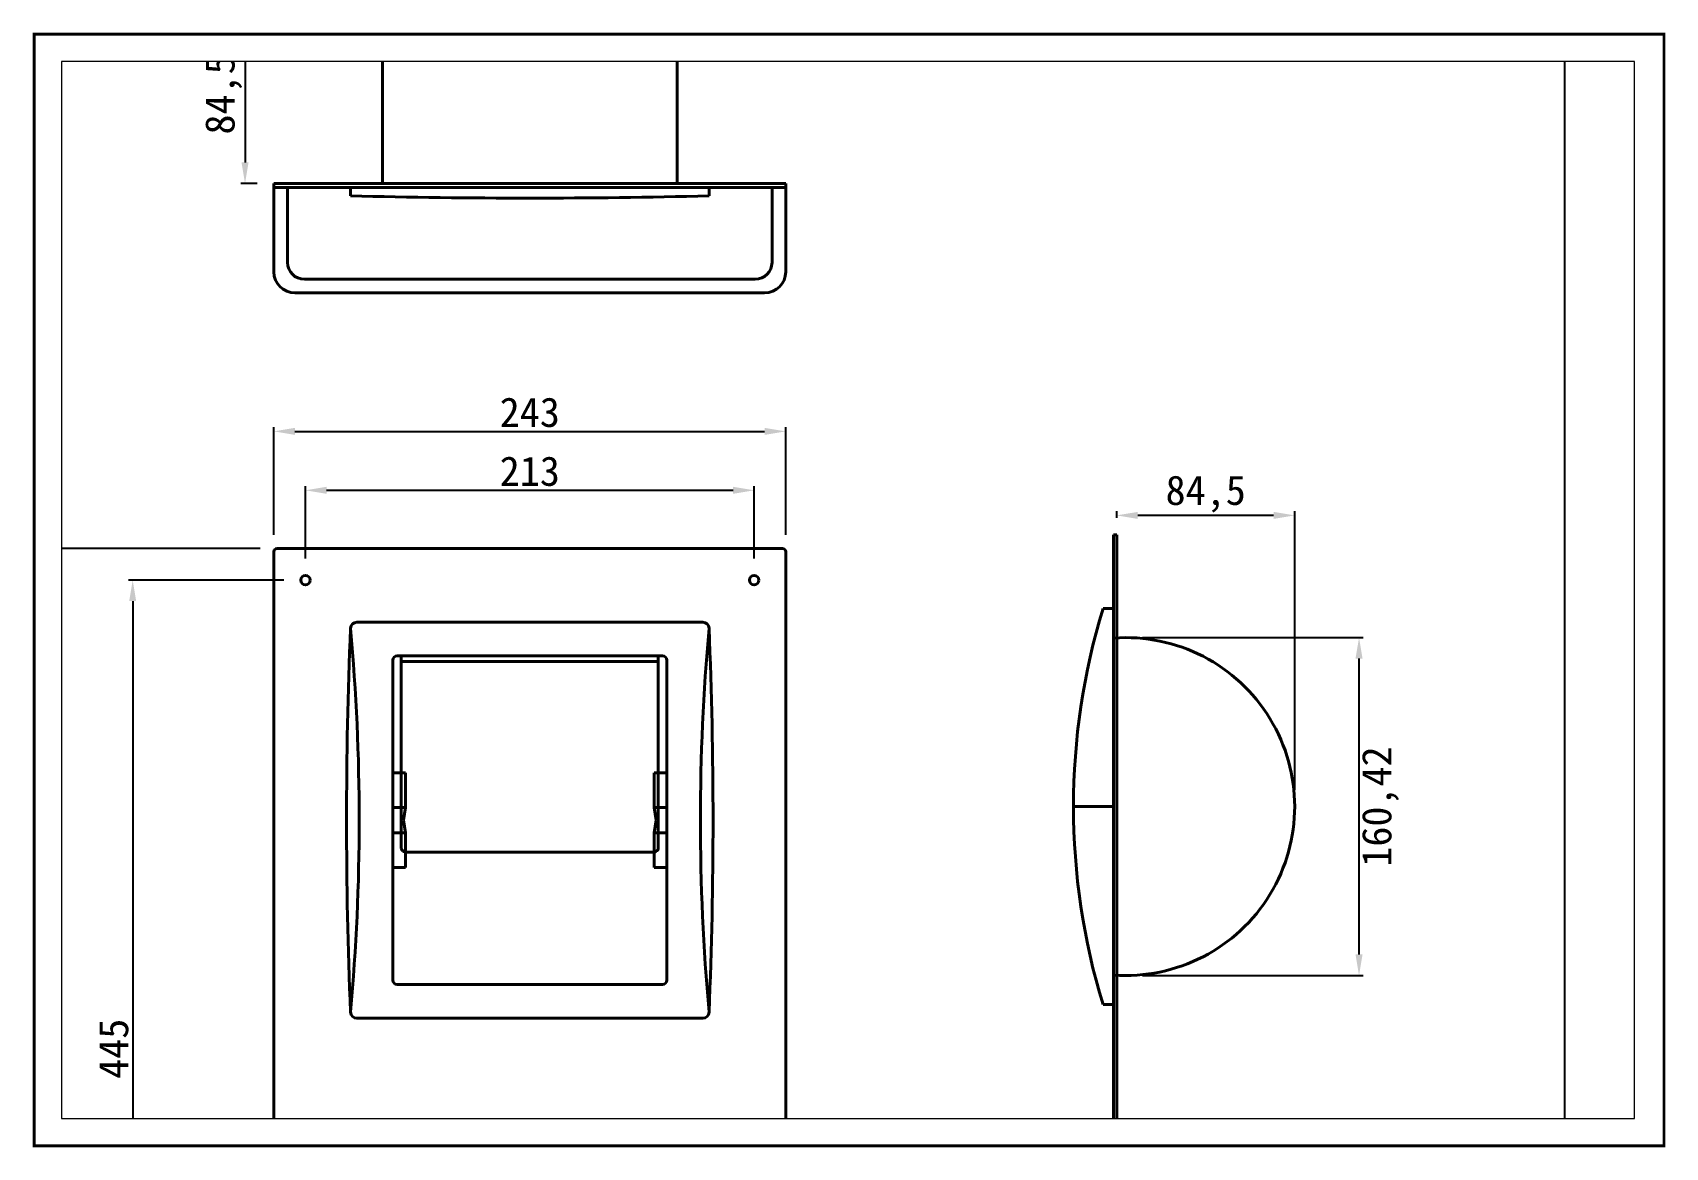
# Paper-space layout 'Layout3' of a CAD drawing. Header units: millimetres. Extents: x 1 to 286, y 4 to 198.
# The model-space entities are those that its viewports show. They can reach past a viewport. Long polylines and large blocks are cut down to what shows.
import ezdxf

# ---------------------------------------------------------------- set-up
doc = ezdxf.new("R2010")
doc.units = ezdxf.units.MM
doc.dimstyles.new('도면치수', dxfattribs={"dimtxt": 10, "dimasz": 10, "dimexe": 10, "dimexo": 10, "dimgap": 10, "dimtad": 2, "dimtxsty": 'Standard', "dimcen": 10, "dimadec": 0, "dimazin": 0, "dimtfac": 1, "dimtmove": 0, "dimatfit": 3, "dimfxl": 1, "dimarcsym": 0})

# ---------------------------------------------------------------- blocks, each defined once
blk = doc.blocks.new('*D2')
at = {"color": 0, "lineweight": -2, "transparency": 16777216}
for p, q in [((512.89, 651.14), (406.96, 651.14)), ((408.96, 641.14), (408.96, 126.14)), ((516.39, 116.14), (406.96, 116.14))]:
    blk.add_line(p, q, dxfattribs=at)
at = {"color": 0, "transparency": 16777216}
for points in [[(407.29, 641.14), (410.62, 641.14), (408.96, 651.14)], [(407.29, 126.14), (410.62, 126.14), (408.96, 116.14)]]:
    blk.add_solid(points, dxfattribs=at)
at = {"layer": 'Defpoints', "color": 0, "transparency": 16777216}
for p in [(520.89, 651.14), (408.96, 116.14), (524.39, 116.14)]:
    blk.add_point(p, dxfattribs=at)
at = {"color": 7, "transparency": 16777216, "insert": (399.96, 383.64), "char_height": 14, "attachment_point": 5, "rotation": 90}
blk.add_mtext('535', dxfattribs=at)
blk = doc.blocks.new('*D3')
at = {"color": 0, "lineweight": -2, "transparency": 16777216}
for p, q in [((524.14, 636.14), (450.36, 636.14)), ((452.36, 626.14), (452.36, 201.14)), ((524.14, 191.14), (450.36, 191.14))]:
    blk.add_line(p, q, dxfattribs=at)
at = {"color": 0, "transparency": 16777216}
for points in [[(450.69, 626.14), (454.02, 626.14), (452.36, 636.14)], [(450.69, 201.14), (454.02, 201.14), (452.36, 191.14)]]:
    blk.add_solid(points, dxfattribs=at)
at = {"layer": 'Defpoints', "color": 0, "transparency": 16777216}
for p in [(532.14, 636.14), (452.36, 191.14), (532.14, 191.14)]:
    blk.add_point(p, dxfattribs=at)
at = {"color": 7, "transparency": 16777216, "insert": (443.36, 413.64), "char_height": 14, "attachment_point": 5, "rotation": 90}
blk.add_mtext('445', dxfattribs=at)
blk = doc.blocks.new('*D4')
at = {"color": 0, "lineweight": -2, "transparency": 16777216}
for p, q in [((519.39, 657.64), (519.39, 708.74)), ((529.39, 706.74), (752.39, 706.74)), ((762.39, 657.64), (762.39, 708.74))]:
    blk.add_line(p, q, dxfattribs=at)
at = {"color": 0, "transparency": 16777216}
for points in [[(529.39, 708.41), (529.39, 705.08), (519.39, 706.74)], [(752.39, 708.41), (752.39, 705.08), (762.39, 706.74)]]:
    blk.add_solid(points, dxfattribs=at)
at = {"layer": 'Defpoints', "color": 0, "transparency": 16777216}
for p in [(762.39, 706.74), (519.39, 649.64), (762.39, 649.64)]:
    blk.add_point(p, dxfattribs=at)
at = {"color": 7, "transparency": 16777216, "insert": (640.89, 715.74), "char_height": 14, "attachment_point": 5}
blk.add_mtext('243', dxfattribs=at)
blk = doc.blocks.new('*D5')
at = {"color": 0, "lineweight": -2, "transparency": 16777216}
for p, q in [((534.39, 646.39), (534.39, 680.76)), ((544.39, 678.76), (737.39, 678.76)), ((747.39, 646.39), (747.39, 680.76))]:
    blk.add_line(p, q, dxfattribs=at)
at = {"color": 0, "transparency": 16777216}
for points in [[(544.39, 680.43), (544.39, 677.1), (534.39, 678.76)], [(737.39, 680.43), (737.39, 677.1), (747.39, 678.76)]]:
    blk.add_solid(points, dxfattribs=at)
at = {"layer": 'Defpoints', "color": 0, "transparency": 16777216}
for p in [(747.39, 678.76), (534.39, 638.39), (747.39, 638.39)]:
    blk.add_point(p, dxfattribs=at)
at = {"color": 7, "transparency": 16777216, "insert": (640.89, 687.76), "char_height": 14, "attachment_point": 5}
blk.add_mtext('213', dxfattribs=at)
blk = doc.blocks.new('*D7')
at = {"color": 0, "lineweight": -2, "transparency": 16777216}
for p, q in [((562.89, 908.96), (503.69, 908.96)), ((505.69, 898.96), (505.69, 834.46)), ((511.39, 824.46), (503.69, 824.46))]:
    blk.add_line(p, q, dxfattribs=at)
at = {"color": 0, "transparency": 16777216}
for points in [[(504.03, 898.96), (507.36, 898.96), (505.69, 908.96)], [(504.03, 834.46), (507.36, 834.46), (505.69, 824.46)]]:
    blk.add_solid(points, dxfattribs=at)
at = {"layer": 'Defpoints', "color": 0, "transparency": 16777216}
for p in [(570.89, 908.96), (505.69, 824.46), (519.39, 824.46)]:
    blk.add_point(p, dxfattribs=at)
at = {"color": 7, "transparency": 16777216, "insert": (495.53, 866.71), "char_height": 14, "attachment_point": 5, "rotation": 90}
blk.add_mtext('84,5', dxfattribs=at)
blk = doc.blocks.new('*D9')
at = {"color": 0, "lineweight": -2, "transparency": 16777216}
for p, q in [((919.54, 665.64), (919.54, 668.85)), ((994.04, 666.85), (929.54, 666.85)), ((1004.04, 536.64), (1004.04, 668.85))]:
    blk.add_line(p, q, dxfattribs=at)
at = {"color": 0, "transparency": 16777216}
for points in [[(929.54, 668.51), (929.54, 665.18), (919.54, 666.85)], [(994.04, 668.51), (994.04, 665.18), (1004.04, 666.85)]]:
    blk.add_solid(points, dxfattribs=at)
at = {"layer": 'Defpoints', "color": 0, "transparency": 16777216}
for p in [(919.54, 666.85), (919.54, 657.64), (1004.04, 528.64)]:
    blk.add_point(p, dxfattribs=at)
at = {"color": 7, "transparency": 16777216, "insert": (961.79, 677.01), "char_height": 14, "attachment_point": 5}
blk.add_mtext('84,5', dxfattribs=at)
blk = doc.blocks.new('*D10')
at = {"color": 0, "lineweight": -2, "transparency": 16777216}
for p, q in [((931.83, 608.85), (1036.6, 608.85)), ((1034.6, 458.43), (1034.6, 598.85)), ((931.83, 448.43), (1036.6, 448.43))]:
    blk.add_line(p, q, dxfattribs=at)
at = {"color": 0, "transparency": 16777216}
for points in [[(1032.93, 598.85), (1036.26, 598.85), (1034.6, 608.85)], [(1032.93, 458.43), (1036.26, 458.43), (1034.6, 448.43)]]:
    blk.add_solid(points, dxfattribs=at)
at = {"layer": 'Defpoints', "color": 0, "transparency": 16777216}
for p in [(923.83, 608.85), (1034.6, 608.85), (923.83, 448.43)]:
    blk.add_point(p, dxfattribs=at)
at = {"color": 7, "transparency": 16777216, "insert": (1044.76, 528.64), "char_height": 14, "attachment_point": 5, "rotation": 90}
blk.add_mtext('160,42', dxfattribs=at)

msp = doc.modelspace()

# ---------------------------------------------------------------- linework, layer by layer
at = {"color": 3, "lineweight": 40}
for p, q in [((570.888, 824.464), (570.888, 908.964)), ((710.888, 824.464), (710.888, 908.964)), ((570.888, 851.817), (570.888, 824.464)), ((710.888, 851.817), (710.888, 824.464)), ((555.768, 822.464), (726.009, 822.464)), ((555.768, 822.464), (555.768, 818.569)), ((726.009, 822.464), (726.009, 818.569)), ((913.039, 622.638), (918.039, 622.638)), ((918.039, 622.638), (918.039, 434.638)), ((558.765, 616.138), (723.011, 616.138)), ((575.888, 598.138), (575.888, 446.138)), ((577.888, 600.138), (703.888, 600.138)), ((705.888, 598.138), (705.888, 446.138)), ((575.888, 544.638), (581.888, 544.638)), ((581.888, 544.638), (581.888, 528.138)), ((699.888, 544.638), (699.888, 528.138)), ((699.888, 544.638), (705.888, 544.638)), ((575.888, 528.138), (581.888, 528.138)), ((581.888, 528.138), (580.888, 522.138)), ((699.888, 528.138), (705.888, 528.138)), ((699.888, 528.138), (700.888, 522.138)), ((899.039, 528.638), (918.039, 528.638)), ((580.888, 522.138), (581.888, 516.138)), ((700.888, 522.138), (699.888, 516.138)), ((575.888, 516.138), (581.888, 516.138)), ((581.888, 516.138), (581.888, 499.638)), ((699.888, 516.138), (699.888, 499.638)), ((699.888, 516.138), (705.888, 516.138)), ((575.888, 499.638), (581.888, 499.638)), ((699.888, 499.638), (705.888, 499.638)), ((703.888, 444.138), (577.888, 444.138)), ((913.039, 434.638), (918.039, 434.638)), ((723.011, 428.138), (558.765, 428.138))]:
    msp.add_line(p, q, dxfattribs=at)
at = {"lineweight": 40}
for p, q in [((762.388, 824.464), (519.388, 824.464)), ((519.388, 822.464), (519.388, 824.464)), ((762.388, 822.464), (519.388, 822.464)), ((519.388, 782.464), (519.388, 822.464)), ((525.888, 786.964), (525.888, 822.464)), ((755.888, 786.964), (755.888, 822.464)), ((762.388, 822.464), (762.388, 824.464)), ((762.388, 782.464), (762.388, 822.464)), ((747.888, 778.964), (533.888, 778.964)), ((752.388, 772.464), (529.388, 772.464)), ((520.888, 651.138), (760.888, 651.138)), ((918.039, 657.638), (918.039, 149.576)), ((919.539, 657.638), (918.039, 657.638)), ((919.539, 657.638), (919.539, 149.576)), ((519.388, 649.638), (519.388, 116.138)), ((762.388, 649.638), (762.388, 116.138))]:
    msp.add_line(p, q, dxfattribs=at)
at = {"color": 3, "linetype": 'Continuous', "lineweight": 40}
for p, q in [((579.888, 508.841), (579.888, 600.138)), ((701.888, 597.538), (579.888, 597.538)), ((701.888, 550.126), (701.888, 600.138)), ((701.888, 508.842), (701.888, 550.126)), ((698.888, 506.924), (582.888, 506.924))]:
    msp.add_line(p, q, dxfattribs=at)
at = {"color": 6}
msp.add_lwpolyline([(311.221, 997.62), (1132.204, 997.62), (1132.204, 26.711), (311.221, 26.711)], close=True, dxfattribs=at)
at = {"lineweight": 40}
for centre in [(534.388, 636.138), (747.388, 636.138)]:
    msp.add_circle(centre, 2.25, dxfattribs=at)
at = {"color": 3, "lineweight": 40}
for centre, radius, start, end in [((640.888, 4098.464), 3281, 268.513383, 271.486617), ((1221.61, 528.638), 322.571, 163.057711, 196.942289), ((2765.885, 522.138), 2211.995, 177.63902, 182.36098), ((558.765, 613.138), 3, 90, 177.63902), ((-449.047, 522.138), 1008.938, 354.818193, 5.181807), ((1730.823, 522.138), 1008.938, 174.818193, 185.181807), ((723.011, 613.138), 3, 2.36098, 90), ((-1484.108, 522.138), 2211.995, 357.63902, 2.36098), ((923.83, 528.638), 80.209, 265.859939, 94.140061), ((577.888, 598.138), 2, 90, 180), ((703.888, 598.138), 2, 0, 90), ((577.888, 446.138), 2, 180, 270), ((703.888, 446.138), 2, 270, 0), ((558.765, 431.138), 3, 182.36098, 270), ((723.011, 431.138), 3, 270, 357.63902)]:
    msp.add_arc(centre, radius, start, end, dxfattribs=at)
at = {"lineweight": 40}
for centre, radius, start, end in [((533.888, 786.964), 8, 180, 270), ((747.888, 786.964), 8, 270, 0), ((529.388, 782.464), 10, 180, 270), ((752.388, 782.464), 10, 270, 0), ((520.888, 649.638), 1.5, 90, 180), ((760.888, 649.638), 1.5, 0, 90)]:
    msp.add_arc(centre, radius, start, end, dxfattribs=at)
at = {"color": 3, "linetype": 'Continuous', "lineweight": 40}
for points, knots in [([(579.888, 508.842), (579.888, 508.621), (579.946, 508.4), (580.168, 507.991), (580.335, 507.798), (580.754, 507.465), (581.012, 507.321), (581.581, 507.098), (581.9, 507.016), (582.228, 506.97), (582.444, 506.939), (582.667, 506.924), (582.888, 506.924)], [0, 0, 0, 0, 0.2148777, 0.2148777, 0.429765, 0.429765, 0.6445328, 0.6445328, 0.8593521, 0.8593521, 0.8593521, 1, 1, 1, 1]), ([(698.888, 506.924), (699.224, 506.924), (699.564, 506.96), (700.198, 507.099), (700.5, 507.203), (701.024, 507.467), (701.254, 507.63), (701.61, 507.993), (701.741, 508.198), (701.863, 508.551), (701.888, 508.696), (701.888, 508.842)], [0, 0, 0, 0, 0.2148921, 0.2148921, 0.4297851, 0.4297851, 0.6446593, 0.6446593, 0.8594545, 0.8594545, 1, 1, 1, 1])]:
    msp.add_open_spline(points, degree=3, knots=knots, dxfattribs=at)

# ---------------------------------------------------------------- dimensions: what is measured, and where the dimension line sits
at = {"color": 5}
for base, p1, p2, picture, middle in [((505.694, 824.464), (570.888, 908.964), (519.388, 824.464), '*D7', (495.527, 866.714)), ((408.955, 116.138), (520.888, 651.138), (524.388, 116.138), '*D2', (399.955, 383.638)), ((452.357, 191.138), (532.138, 636.138), (532.138, 191.138), '*D3', (443.357, 413.638)), ((1034.598, 608.847), (923.83, 448.429), (923.83, 608.847), '*D10', (1044.765, 528.638))]:
    dim = msp.add_linear_dim(base=base, p1=p1, p2=p2, angle=90, dimstyle='도면치수', override={"dimtxt": 14, "dimasz": 10, "dimexe": 2, "dimexo": 8, "dimgap": 2, "dimclrt": 7}, dxfattribs=at)
    dim.commit()
    dim.dimension.update_dxf_attribs({"geometry": picture, "text_midpoint": middle})
for base, p1, p2, picture, middle in [((762.388, 706.744), (519.388, 649.638), (762.388, 649.638), '*D4', (640.888, 715.744)), ((747.388, 678.765), (534.388, 638.388), (747.388, 638.388), '*D5', (640.888, 687.765)), ((919.539, 666.845), (1004.039, 528.638), (919.539, 657.638), '*D9', (961.789, 677.012))]:
    dim = msp.add_linear_dim(base=base, p1=p1, p2=p2, dimstyle='도면치수', override={"dimtxt": 14, "dimasz": 10, "dimexe": 2, "dimexo": 8, "dimgap": 2, "dimclrt": 7}, dxfattribs=at)
    dim.commit()
    dim.dimension.update_dxf_attribs({"geometry": picture, "text_midpoint": middle})

psp = doc.layouts.new('Layout3')

# ---------------------------------------------------------------- linework, layer by layer
at = {"const_width": 0.5}
psp.add_lwpolyline([(1.68, 197.96), (285.54, 197.96), (285.54, 4.34), (1.68, 4.34)], close=True, dxfattribs=at)

# ---------------------------------------------------------------- viewports
at = {"layer": '0'}
psp.add_viewport(center=(143.44, 101.15), size=(274, 184.1074), view_center_point=(791.991, 631.441), view_height=501.87655, dxfattribs=at)

doc.saveas('drawing.dxf')
